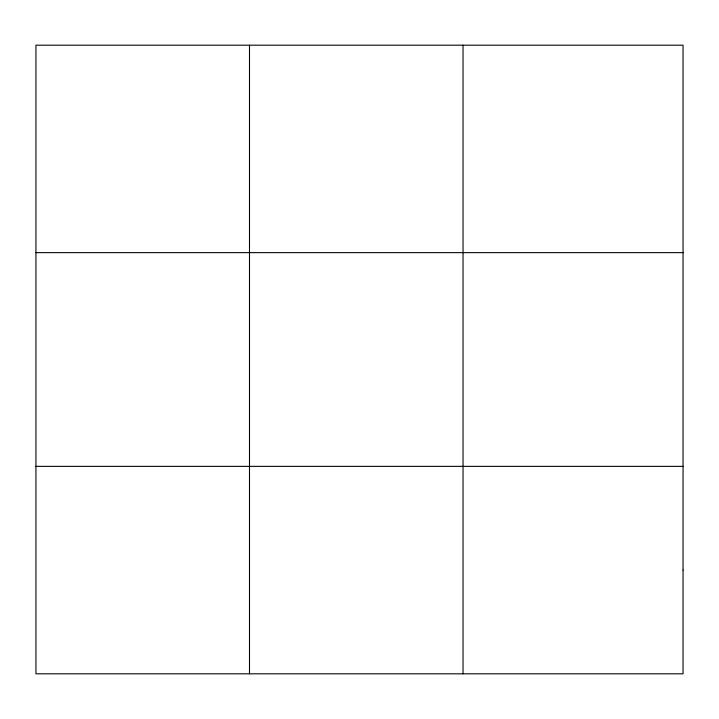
<?xml version="1.0" encoding="UTF-8"?>
<svg xmlns="http://www.w3.org/2000/svg" width="719" height="719" viewBox="0 0 719 719"><rect width="100%" height="100%" fill="white"/><g stroke="black" fill="none" stroke-linecap="round" stroke-linejoin="round"><path stroke-width="1.08" d="M249.493 673.811L249.493 45.189M463.036 673.811L463.036 45.189M35.95 252.639L683.05 252.639M35.95 466.361L683.05 466.361M683.05 570.086L683.05 673.811L35.95 673.811L35.95 45.189L683.05 45.189L683.05 570.086"/></g></svg>
